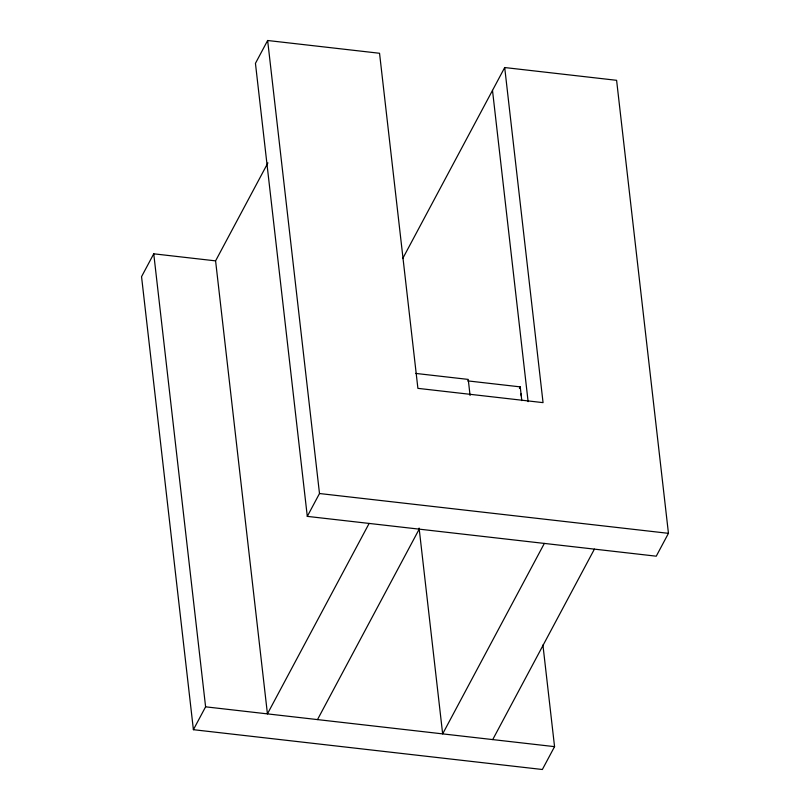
<?xml version="1.0" encoding="UTF-8"?>
<svg xmlns="http://www.w3.org/2000/svg" width="810" height="810" viewBox="0 0 810 810"><rect width="100%" height="100%" fill="white"/><g stroke="black" fill="none" stroke-linecap="round" stroke-linejoin="round"><path stroke-width="1.21" d="M215.257 260.83L153.748 253.814L141.548 276.666L193.398 729.688L542.356 769.5L554.556 746.648L542.923 645.003M504.701 67.544L543.054 402.631L417.899 388.354L379.546 53.268L267.644 40.5L255.444 63.352L307.294 516.375L656.252 556.187L668.452 533.334L616.602 80.311L504.701 67.544L402.702 258.582M267.918 162.85L215.592 260.871L267.432 713.883L369.127 523.432M193.398 729.688L205.598 706.826L153.748 253.814M307.294 516.375L319.494 493.523L267.644 40.5M317.5 719.594L419.195 529.143M519.423 388.395L520.233 386.876L467.664 380.882M544.35 543.419L442.655 733.88L419.104 528.069M492.723 739.591L594.408 549.129M415.672 373.42L468.241 379.414L470.073 395.472M521.033 393.832L521.275 395.979M319.494 493.523L668.452 533.334M205.598 706.826L554.556 746.648M492.5 90.406L528.12 401.649M520.233 386.876L521.802 400.616"/></g></svg>
